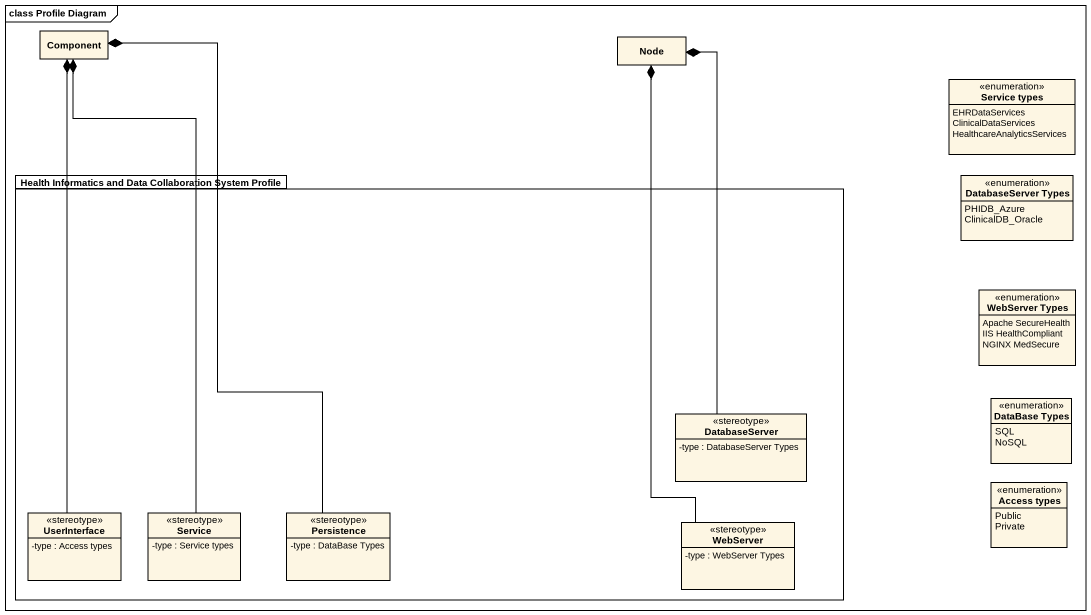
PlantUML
@startuml
mainframe class Profile Diagram
hide circle
hide empty members
skinparam classAttributeIconSize 0
class "Component" as Component_
class "Node" as Node_
enum "Service types" as Service_types {
  EHRDataServices
  ClinicalDataServices
  HealthcareAnalyticsServices
}
package "Health Informatics and Data Collaboration System Profile" as Health_Informatics_and_Data {
  class DatabaseServer <<stereotype>> {
    -type : DatabaseServer Types
  }
  class UserInterface <<stereotype>> {
    -type : Access types
  }
  class Service <<stereotype>> {
    -type : Service types
  }
  class Persistence <<stereotype>> {
    -type : DataBase Types
  }
  class WebServer <<stereotype>> {
    -type : WebServer Types
  }
}
enum "DatabaseServer Types" as DatabaseServer_Types {
  PHIDB_Azure
  ClinicalDB_Oracle
}
enum "WebServer Types" as WebServer_Types {
  Apache SecureHealth
  IIS HealthCompliant
  NGINX MedSecure
}
enum "DataBase Types" as DataBase_Types {
  SQL
  NoSQL
}
enum "Access types" as Access_types {
  Public
  Private
}
DatabaseServer -up-* Node_
UserInterface -up-* Component_
Service -up-* Component_
Persistence -up-* Component_
WebServer -up-* Node_
@enduml
